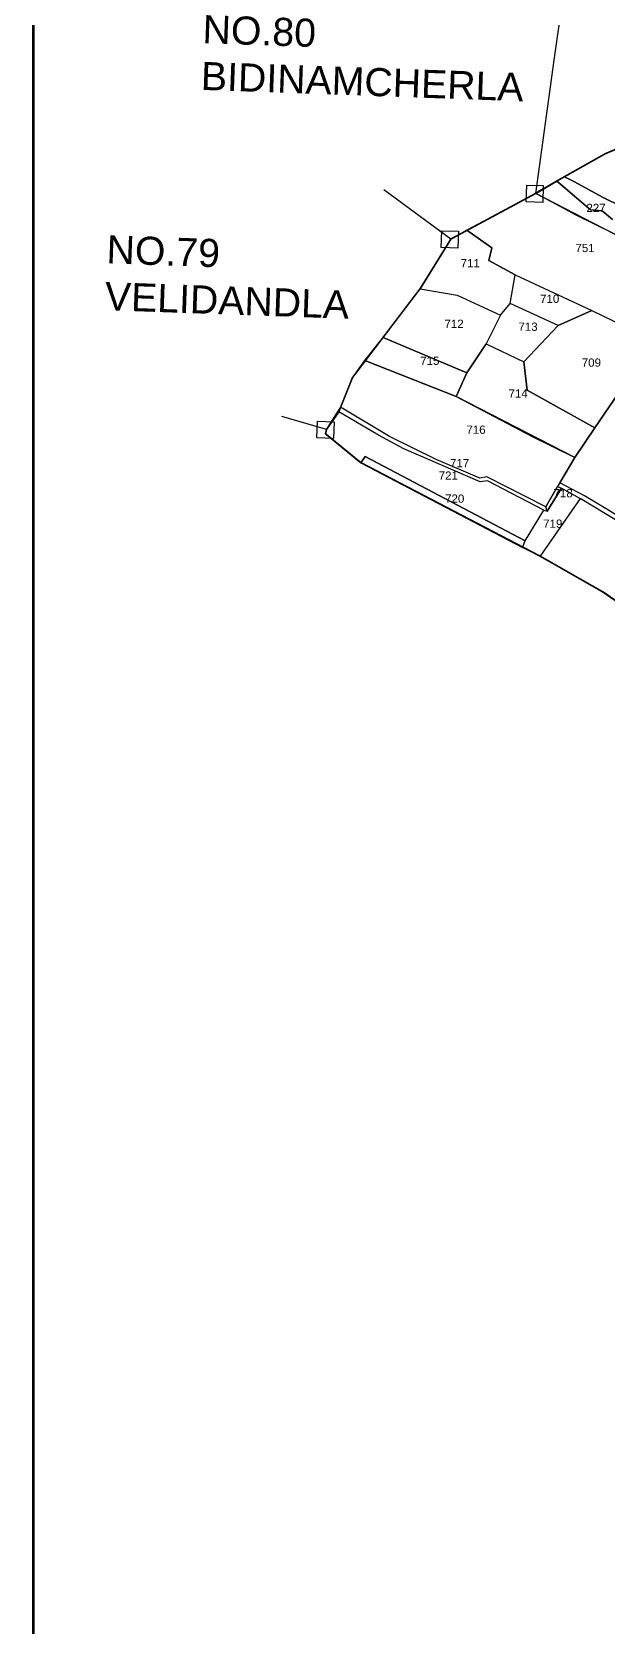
# Model space of a CAD drawing. Header units: inches. Extents: x 186800 to 194298, y 1604602 to 1613194.
# Drawn here: x 186800 to 187848, y 1606558 to 1609461 of the extents above; entities that cross this region are included whole.
import ezdxf

# ---------------------------------------------------------------- set-up
doc = ezdxf.new("R2010")
doc.units = ezdxf.units.IN
doc.header["$LTSCALE"] = 15
doc.header["$MEASUREMENT"] = 0
for name, color, linetype in [('PAPER SIZE', 5, 'Continuous'), ('PLOT', 7, 'Continuous'), ('PLOT NO', 7, 'Continuous'), ('text1', 7, 'Continuous'), ('VILLAGE BOUNDARY', 5, 'Continuous'), ('VILLAGE BOUNDRY STONES', 1, 'Continuous')]:
    doc.layers.add(name, color=color, linetype=linetype)
doc.styles.get("Standard").update_dxf_attribs({"font": 'arial.ttf'})

msp = doc.modelspace()

# ---------------------------------------------------------------- linework, layer by layer
at = {"layer": 'PAPER SIZE', "color": 5, "const_width": 5}
msp.add_lwpolyline([(186802.4, 1612752.1), (194293.5, 1612752.1), (194293.5, 1604605.9), (186802.4, 1604605.9)], close=True, dxfattribs=at)
at = {"layer": 'PLOT'}
for p, q in [((187843.3, 1609239.7), (187768.9, 1609197.8)), ((187879.8, 1609254.9), (187843.3, 1609239.7)), ((187725, 1609173.1), (187716.7, 1609167.4)), ((187754.8, 1609189.9), (187725, 1609173.1)), ((187768.9, 1609197.8), (187754.8, 1609189.9)), ((187762.2, 1609183.7), (187754.8, 1609189.9)), ((187754.8, 1609189.9), (187762.2, 1609183.7)), ((187816.3, 1609137.3), (187762.2, 1609183.7)), ((187762.2, 1609183.7), (187816.3, 1609137.3)), ((187768.9, 1609197.8), (187787, 1609188.4)), ((187787, 1609188.4), (187768.9, 1609197.8)), ((187787, 1609188.4), (187838, 1609160.4)), ((187838, 1609160.4), (187787, 1609188.4)), ((187716.7, 1609167.4), (187591.1, 1609100.3)), ((188006.2, 1609017), (187716.7, 1609167.4)), ((187716.7, 1609167.4), (187716.7, 1609167.4)), ((187716.7, 1609167.4), (187745.6, 1609152.1)), ((187745.6, 1609152.1), (187789.8, 1609128.4)), ((187838, 1609160.4), (187875.1, 1609142.4)), ((187875.1, 1609142.4), (187838, 1609160.4)), ((187789.8, 1609128.4), (187858.6, 1609094.1)), ((187837.3, 1609135.7), (187816.3, 1609137.3)), ((187816.3, 1609137.3), (187837.3, 1609135.7)), ((187856.1, 1609119.9), (187837.3, 1609135.7)), ((187837.3, 1609135.7), (187856.1, 1609119.9)), ((187562.2, 1609084.3), (187506.2, 1608993.9)), ((187591.1, 1609100.3), (187562.2, 1609084.3)), ((187591.1, 1609100.3), (187636.5, 1609068.3)), ((187636.5, 1609068.3), (187591.1, 1609100.3)), ((187591.1, 1609100.3), (187591.1, 1609100.3)), ((187636.5, 1609068.3), (187631.4, 1609045.5)), ((187631.4, 1609045.5), (187636.5, 1609068.3)), ((187631.4, 1609045.5), (187679.3, 1609019.1)), ((187679.3, 1609019.1), (187631.4, 1609045.5)), ((187670.3, 1608967.1), (187679.3, 1609019.1)), ((187670.3, 1608967.1), (187679.3, 1609019.1)), ((187679.3, 1609019.1), (187818.6, 1608953.9)), ((187679.3, 1609019.1), (187818.6, 1608953.9)), ((187438.9, 1608904.9), (187506.2, 1608993.9)), ((187506.2, 1608993.9), (187573.9, 1608982.2)), ((187506.2, 1608993.9), (187573.9, 1608982.2)), ((187573.9, 1608982.2), (187652.5, 1608945.6)), ((187573.9, 1608982.2), (187652.5, 1608945.6)), ((187652.5, 1608945.6), (187670.3, 1608967.1)), ((187757.6, 1608926.8), (187670.3, 1608967.1)), ((187652.5, 1608945.6), (187626.2, 1608893.5)), ((187757.6, 1608926.8), (187818.6, 1608953.9)), ((187818.6, 1608953.9), (187757.6, 1608926.8)), ((187818.6, 1608953.9), (187964.4, 1608883.5)), ((187818.6, 1608953.9), (187964.4, 1608883.5)), ((187694.7, 1608860.6), (187757.6, 1608926.8)), ((187757.6, 1608926.8), (187757.6, 1608926.8)), ((187405.6, 1608863.4), (187438.9, 1608904.9)), ((187438.9, 1608904.9), (187591.2, 1608840.8)), ((187591.2, 1608840.8), (187438.9, 1608904.9)), ((187438.9, 1608904.9), (187438.9, 1608904.9)), ((187591.2, 1608840.8), (187626.2, 1608893.5)), ((187626.2, 1608893.5), (187591.2, 1608840.8)), ((187626.2, 1608893.5), (187694.7, 1608860.6)), ((187383.1, 1608831.9), (187405.6, 1608863.4)), ((187405.6, 1608863.4), (187494.6, 1608828.2)), ((187571.6, 1608797.5), (187405.6, 1608863.4)), ((187701.2, 1608808.9), (187694.7, 1608860.6)), ((187694.7, 1608860.6), (187701.2, 1608808.9)), ((187361.5, 1608777.8), (187383.1, 1608831.9)), ((187494.6, 1608828.2), (187571.6, 1608797.5)), ((187571.6, 1608797.5), (187591.2, 1608840.8)), ((187591.2, 1608840.8), (187571.6, 1608797.5)), ((187571.6, 1608797.5), (187710.2, 1608725)), ((187787.6, 1608686.6), (187571.6, 1608797.5)), ((187571.6, 1608797.5), (187571.6, 1608797.5)), ((187571.6, 1608797.5), (187571.6, 1608797.5)), ((187824.3, 1608740.9), (187701.2, 1608808.9)), ((187701.2, 1608808.9), (187824.3, 1608740.9)), ((187824.3, 1608740.9), (187876, 1608817.1)), ((187876, 1608817.1), (187824.3, 1608740.9)), ((187358.2, 1608770), (187336, 1608737.8)), ((187358.2, 1608770), (187361.5, 1608777.8)), ((187361.5, 1608777.8), (187358.2, 1608770)), ((187430.7, 1608727), (187358.2, 1608770)), ((187364.4, 1608776.4), (187361.5, 1608777.8)), ((187450.7, 1608725.1), (187364.4, 1608776.4)), ((187336, 1608737.8), (187334.3, 1608729.8)), ((187336, 1608737.8), (187336, 1608737.8)), ((187787.6, 1608686.6), (187824.3, 1608740.9)), ((187824.3, 1608740.9), (187787.6, 1608686.6)), ((187824.3, 1608740.9), (187824.3, 1608740.9)), ((187334.3, 1608729.8), (187398.6, 1608677.1)), ((187476.8, 1608702.4), (187430.7, 1608727)), ((187535.7, 1608682.8), (187450.7, 1608725.1)), ((187710.2, 1608725), (187787.6, 1608686.6)), ((187398.6, 1608677.1), (187406.5, 1608688.2)), ((187406.5, 1608688.2), (187398.6, 1608677.1)), ((187398.6, 1608677.1), (187692.6, 1608522.8)), ((187398.6, 1608677.1), (187398.6, 1608677.1)), ((187406.5, 1608688.2), (187697.2, 1608535.2)), ((187697.2, 1608535.2), (187406.5, 1608688.2)), ((187615.5, 1608642.1), (187476.8, 1608702.4)), ((187614.9, 1608649.2), (187535.7, 1608682.8)), ((187760.3, 1608640.5), (187787.6, 1608686.6)), ((187787.6, 1608686.6), (187760.3, 1608640.5)), ((187787.6, 1608686.6), (187787.6, 1608686.6)), ((187627.4, 1608651.6), (187614.9, 1608649.2)), ((187735.2, 1608596.8), (187627.4, 1608651.6)), ((187629.1, 1608644), (187615.5, 1608642.1)), ((187731.5, 1608591), (187629.1, 1608644)), ((187756.2, 1608633.7), (187735.2, 1608596.8)), ((187735.2, 1608596.8), (187756.2, 1608633.7)), ((187737.5, 1608589), (187763.4, 1608630.7)), ((187763.4, 1608630.7), (187737.5, 1608589)), ((187760.3, 1608640.5), (187756.2, 1608633.7)), ((187756.2, 1608633.7), (187763.4, 1608630.7)), ((187805.5, 1608617), (187760.3, 1608640.5)), ((187760.3, 1608640.5), (187760.3, 1608640.5)), ((187763.4, 1608630.7), (187797.4, 1608612.1)), ((187697.2, 1608535.2), (187731.5, 1608591)), ((187697.2, 1608535.2), (187731.5, 1608591)), ((187797.4, 1608612.1), (187724.8, 1608506.9)), ((187797.4, 1608612.1), (187724.8, 1608506.9)), ((187731.5, 1608591), (187737.5, 1608589)), ((187737.5, 1608589), (187735.2, 1608596.8)), ((187737.5, 1608589), (187737.5, 1608589)), ((187875.7, 1608564.6), (187797.4, 1608612.1)), ((187797.4, 1608612.1), (187797.4, 1608612.1)), ((187894.8, 1608563.1), (187805.5, 1608617)), ((187692.6, 1608522.8), (187697.2, 1608535.2)), ((187692.6, 1608522.8), (187697.2, 1608535.2)), ((187724.8, 1608506.9), (187692.6, 1608522.8)), ((187724.8, 1608506.9), (187837.8, 1608442.4)), ((187724.8, 1608506.9), (187724.8, 1608506.9)), ((187837.8, 1608442.4), (188045.7, 1608299))]:
    msp.add_line(p, q, dxfattribs=at)
at = {"layer": 'VILLAGE BOUNDARY', "linetype": 'Continuous'}
for p, q in [((187750, 1609409.6), (187769.3, 1609542.4)), ((187716.7, 1609167.4), (187750, 1609409.6)), ((187768.9, 1609197.8), (187843.3, 1609239.7)), ((187843.3, 1609239.7), (187879.8, 1609254.9)), ((187562.2, 1609084.3), (187440, 1609173.6)), ((187716.7, 1609167.4), (187754.8, 1609189.9)), ((187754.8, 1609189.9), (187768.9, 1609197.8)), ((187591.1, 1609100.3), (187716.7, 1609167.4)), ((187506.2, 1608993.9), (187562.2, 1609084.3)), ((187562.2, 1609084.3), (187591.1, 1609100.3)), ((187438.9, 1608904.9), (187506.2, 1608993.9)), ((187405.6, 1608863.4), (187438.9, 1608904.9)), ((187383.1, 1608831.9), (187405.6, 1608863.4)), ((187361.5, 1608777.8), (187383.1, 1608831.9)), ((187336, 1608737.8), (187358.2, 1608770)), ((187336, 1608737.8), (187358.2, 1608770)), ((187358.2, 1608770), (187361.5, 1608777.8)), ((187336, 1608737.8), (187254.4, 1608761.3)), ((187334.3, 1608729.8), (187336, 1608737.8)), ((187398.6, 1608677.1), (187334.3, 1608729.8)), ((187692.6, 1608522.8), (187398.6, 1608677.1)), ((187724.8, 1608506.9), (187692.6, 1608522.8)), ((187837.8, 1608442.4), (187724.8, 1608506.9)), ((188045.7, 1608299), (187837.8, 1608442.4))]:
    msp.add_line(p, q, dxfattribs=at)
at = {"layer": 'VILLAGE BOUNDARY', "color": 5, "const_width": 3}
msp.add_lwpolyline([(188045.7, 1608299), (187837.8, 1608442.4), (187724.8, 1608506.9), (187398.6, 1608677.1), (187334.3, 1608729.8), (187336, 1608737.8), (187361.5, 1608777.8), (187383.1, 1608831.9), (187506.2, 1608993.9), (187562.2, 1609084.3), (187716.7, 1609167.4), (187754.8, 1609189.9), (187768.9, 1609197.8), (187843.3, 1609239.7), (187879.8, 1609254.9)], dxfattribs=at)
at = {"layer": 'VILLAGE BOUNDRY STONES', "linetype": 'Continuous'}
for p, q in [((187699.2, 1609151.8), (187700.3, 1609182.5)), ((187700.3, 1609182.5), (187730.4, 1609181.5)), ((187730.4, 1609181.5), (187729.3, 1609150.7)), ((187729.3, 1609150.7), (187699.2, 1609151.8)), ((187544.8, 1609068.8), (187545.9, 1609099.5)), ((187545.9, 1609099.5), (187576, 1609098.4)), ((187576, 1609098.4), (187574.9, 1609067.7)), ((187574.9, 1609067.7), (187544.8, 1609068.8)), ((187318.5, 1608722.2), (187319.6, 1608752.9)), ((187319.6, 1608752.9), (187349.7, 1608751.8)), ((187349.7, 1608751.8), (187348.6, 1608721.1)), ((187348.6, 1608721.1), (187318.5, 1608722.2))]:
    msp.add_line(p, q, dxfattribs=at)

# ---------------------------------------------------------------- texts
at = {"layer": 'PLOT NO', "color": 7}
for s, p in [('227', (187808.8, 1609133.4)), ('711', (187579.9, 1609032.7)), ('709', (187800.3, 1608851.9)), ('717', (187560.6, 1608668.9)), ('720', (187551.7, 1608604.3)), ('719', (187730.1, 1608558.7))]:
    msp.add_text(s, height=15, dxfattribs=at).set_placement(p)
at = {"layer": 'PLOT NO', "color": 7, "oblique": 360}
for s, p in [('751', (187788.8, 1609060.5)), ('710', (187724.5, 1608968)), ('712', (187550.5, 1608922.5)), ('713', (187685.1, 1608917.2)), ('715', (187506.4, 1608855.2)), ('714', (187667.1, 1608795.7)), ('716', (187590.4, 1608729.7)), ('721', (187540, 1608646.3)), ('718', (187748.9, 1608614.1))]:
    msp.add_text(s, height=15, dxfattribs=at).set_placement(p)
at = {"layer": 'text1', "color": 1, "char_height": 51.118, "attachment_point": 1, "rotation": 357.9663}
for s, insert, width in [('NO.80 \\H51.1182;BIDINAMCHERLA', (187111.5, 1609492.1), 588.877), ('NO.79 \\H51.1182;VELIDANDLA', (186936.8, 1609091.2), 446.151)]:
    msp.add_mtext(s, dxfattribs=dict(at, insert=insert, width=width))

doc.saveas('drawing.dxf')
